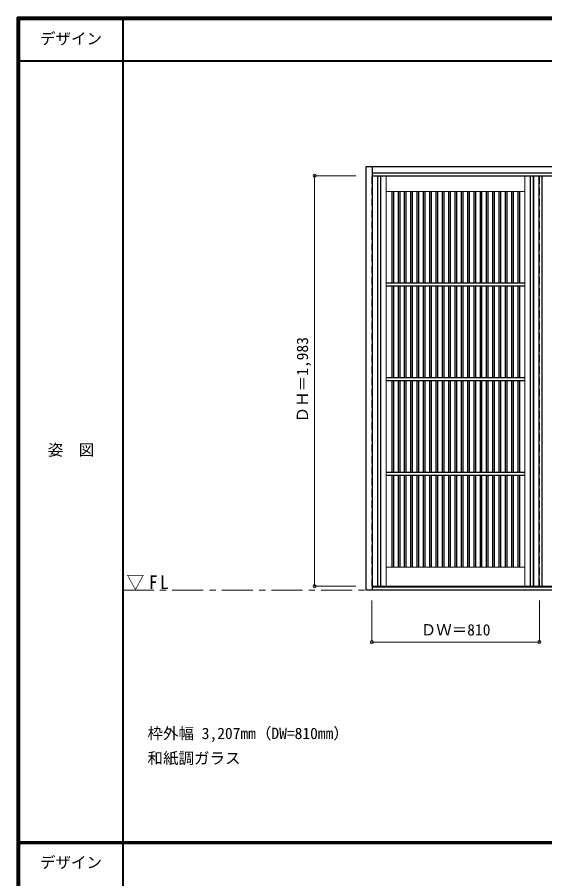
# Model space of a CAD drawing. Units: millimetres, scale not verified. Extents: x -6000 to 5700, y -4307 to 4260.
# Drawn here: x -6000 to -3449, y 12 to 4175 of the extents above; entities that cross this region are included whole.
import ezdxf
from ezdxf.enums import TextEntityAlignment as Align

# ---------------------------------------------------------------- set-up
doc = ezdxf.new("R2010")
doc.units = ezdxf.units.MM
doc.header["$LTSCALE"] = 30
doc.header["$PDMODE"] = 32
doc.header["$PDSIZE"] = 15
doc.linetypes.add('CHAIN1', pattern=[8, 5, -1, 1, -1])
doc.linetypes.add('DASHED1', pattern=[1.8, 1.2, -0.6])
for name, color, linetype, lineweight in [('0-1_通り芯', 7, 'CHAIN1', 18), ('0-2_扉', 3, 'Continuous', 25), ('0-3_仕上げ', 3, 'Continuous', 25), ('0-4_枠', 3, 'Continuous', 25), ('0-B_寸法', 7, 'Continuous', 9), ('F-1_枠', 6, 'Continuous', 40)]:
    doc.layers.add(name, color=color, linetype=linetype, lineweight=lineweight)
doc.layers.add('0-A_文字', color=7, linetype='Continuous')
doc.layers.add('F-A_文字', color=7, linetype='Continuous')
doc.styles.add('ＭＳ ゴシック', font='')
doc.styles.get('ＭＳ ゴシック').set_extended_font_data('MS Gothic')

msp = doc.modelspace()

# ---------------------------------------------------------------- linework, layer by layer
at = {"layer": '0-1_通り芯'}
msp.add_line((-5490, 1406), (5690, 1406), dxfattribs=at)
at = {"layer": '0-2_扉'}
for p, q in [((-4282, 3409), (-1915, 3409)), ((-3505, 3409), (-3505, 1426)), ((-4282, 1426), (-1915, 1426))]:
    msp.add_line(p, q, dxfattribs=at)
at = {"layer": '0-2_扉', "color": 4, "linetype": 'DASHED1', "lineweight": 9}
msp.add_line((-3475, 1426), (-3475, 3409), dxfattribs=at)
msp.add_lwpolyline([(-4282, 1426), (-4285, 1426), (-4285, 3409), (-4282, 3409)], dxfattribs=at)
at = {"layer": '0-3_仕上げ'}
for p, q in [((-4257.5, 3409), (-4257.5, 1426)), ((-4242.5, 3409), (-4242.5, 1426)), ((-3517.5, 1426), (-3517.5, 3409)), ((-3502.5, 1426), (-3502.5, 3409)), ((-3477.5, 3409), (-3477.5, 1426)), ((-3462.5, 3409), (-3462.5, 1426)), ((-4189, 3333), (-4189, 2890.5)), ((-4181, 3333), (-4181, 2890.5)), ((-4158.5, 3333), (-4158.5, 2890.5)), ((-4150.5, 3333), (-4150.5, 2890.5)), ((-4128, 3333), (-4128, 2890.5)), ((-4120, 3333), (-4120, 2890.5)), ((-4097.5, 3333), (-4097.5, 2890.5)), ((-4089.5, 3333), (-4089.5, 2890.5)), ((-4067, 3333), (-4067, 2890.5)), ((-4059, 3333), (-4059, 2890.5)), ((-4036.5, 3333), (-4036.5, 2890.5)), ((-4028.5, 3333), (-4028.5, 2890.5)), ((-4006, 3333), (-4006, 2890.5)), ((-3998, 3333), (-3998, 2890.5)), ((-3975.5, 3333), (-3975.5, 2890.5)), ((-3967.5, 3333), (-3967.5, 2890.5)), ((-3945, 3333), (-3945, 2890.5)), ((-3937, 3333), (-3937, 2890.5)), ((-3914.5, 3333), (-3914.5, 2890.5)), ((-3906.5, 3333), (-3906.5, 2890.5)), ((-3884, 3333), (-3884, 2890.5)), ((-3876, 3333), (-3876, 2890.5)), ((-3853.5, 3333), (-3853.5, 2890.5)), ((-3845.5, 3333), (-3845.5, 2890.5)), ((-3823, 3333), (-3823, 2890.5)), ((-3815, 3333), (-3815, 2890.5)), ((-3792.5, 3333), (-3792.5, 2890.5)), ((-3784.5, 3333), (-3784.5, 2890.5)), ((-3762, 3333), (-3762, 2890.5)), ((-3754, 3333), (-3754, 2890.5)), ((-3731.5, 3333), (-3731.5, 2890.5)), ((-3723.5, 3333), (-3723.5, 2890.5)), ((-3701, 3333), (-3701, 2890.5)), ((-3693, 3333), (-3693, 2890.5)), ((-3670.5, 3333), (-3670.5, 2890.5)), ((-3662.5, 3333), (-3662.5, 2890.5)), ((-3640, 3333), (-3640, 2890.5)), ((-3632, 3333), (-3632, 2890.5)), ((-3609.5, 3333), (-3609.5, 2890.5)), ((-3601.5, 3333), (-3601.5, 2890.5)), ((-3579, 3333), (-3579, 2890.5)), ((-3571, 3333), (-3571, 2890.5)), ((-3545, 2890.5), (-4215, 2890.5)), ((-3545, 2875.5), (-4215, 2875.5)), ((-4189, 2875.5), (-4189, 2433)), ((-4181, 2875.5), (-4181, 2433)), ((-4158.5, 2875.5), (-4158.5, 2433)), ((-4150.5, 2875.5), (-4150.5, 2433)), ((-4128, 2875.5), (-4128, 2433)), ((-4120, 2875.5), (-4120, 2433)), ((-4097.5, 2875.5), (-4097.5, 2433)), ((-4089.5, 2875.5), (-4089.5, 2433)), ((-4067, 2875.5), (-4067, 2433)), ((-4059, 2875.5), (-4059, 2433)), ((-4036.5, 2875.5), (-4036.5, 2433)), ((-4028.5, 2875.5), (-4028.5, 2433)), ((-4006, 2875.5), (-4006, 2433)), ((-3998, 2875.5), (-3998, 2433)), ((-3975.5, 2875.5), (-3975.5, 2433)), ((-3967.5, 2875.5), (-3967.5, 2433)), ((-3945, 2875.5), (-3945, 2433)), ((-3937, 2875.5), (-3937, 2433)), ((-3914.5, 2875.5), (-3914.5, 2433)), ((-3906.5, 2875.5), (-3906.5, 2433)), ((-3884, 2875.5), (-3884, 2433)), ((-3876, 2875.5), (-3876, 2433)), ((-3853.5, 2875.5), (-3853.5, 2433)), ((-3845.5, 2875.5), (-3845.5, 2433)), ((-3823, 2875.5), (-3823, 2433)), ((-3815, 2875.5), (-3815, 2433)), ((-3792.5, 2875.5), (-3792.5, 2433)), ((-3784.5, 2875.5), (-3784.5, 2433)), ((-3762, 2875.5), (-3762, 2433)), ((-3754, 2875.5), (-3754, 2433)), ((-3731.5, 2875.5), (-3731.5, 2433)), ((-3723.5, 2875.5), (-3723.5, 2433)), ((-3701, 2875.5), (-3701, 2433)), ((-3693, 2875.5), (-3693, 2433)), ((-3670.5, 2875.5), (-3670.5, 2433)), ((-3662.5, 2875.5), (-3662.5, 2433)), ((-3640, 2875.5), (-3640, 2433)), ((-3632, 2875.5), (-3632, 2433)), ((-3609.5, 2875.5), (-3609.5, 2433)), ((-3601.5, 2875.5), (-3601.5, 2433)), ((-3579, 2875.5), (-3579, 2433)), ((-3571, 2875.5), (-3571, 2433)), ((-3545, 2433), (-4215, 2433)), ((-3545, 2418), (-4215, 2418)), ((-4189, 2418), (-4189, 1975.5)), ((-4181, 2418), (-4181, 1975.5)), ((-4158.5, 2418), (-4158.5, 1975.5)), ((-4150.5, 2418), (-4150.5, 1975.5)), ((-4128, 2418), (-4128, 1975.5)), ((-4120, 2418), (-4120, 1975.5)), ((-4097.5, 2418), (-4097.5, 1975.5)), ((-4089.5, 2418), (-4089.5, 1975.5)), ((-4067, 2418), (-4067, 1975.5)), ((-4059, 2418), (-4059, 1975.5)), ((-4036.5, 2418), (-4036.5, 1975.5)), ((-4028.5, 2418), (-4028.5, 1975.5)), ((-4006, 2418), (-4006, 1975.5)), ((-3998, 2418), (-3998, 1975.5)), ((-3975.5, 2418), (-3975.5, 1975.5)), ((-3967.5, 2418), (-3967.5, 1975.5)), ((-3945, 2418), (-3945, 1975.5)), ((-3937, 2418), (-3937, 1975.5)), ((-3914.5, 2418), (-3914.5, 1975.5)), ((-3906.5, 2418), (-3906.5, 1975.5)), ((-3884, 2418), (-3884, 1975.5)), ((-3876, 2418), (-3876, 1975.5)), ((-3853.5, 2418), (-3853.5, 1975.5)), ((-3845.5, 2418), (-3845.5, 1975.5)), ((-3823, 2418), (-3823, 1975.5)), ((-3815, 2418), (-3815, 1975.5)), ((-3792.5, 2418), (-3792.5, 1975.5)), ((-3784.5, 2418), (-3784.5, 1975.5)), ((-3762, 2418), (-3762, 1975.5)), ((-3754, 2418), (-3754, 1975.5)), ((-3731.5, 2418), (-3731.5, 1975.5)), ((-3723.5, 2418), (-3723.5, 1975.5)), ((-3701, 2418), (-3701, 1975.5)), ((-3693, 2418), (-3693, 1975.5)), ((-3670.5, 2418), (-3670.5, 1975.5)), ((-3662.5, 2418), (-3662.5, 1975.5)), ((-3640, 2418), (-3640, 1975.5)), ((-3632, 2418), (-3632, 1975.5)), ((-3609.5, 2418), (-3609.5, 1975.5)), ((-3601.5, 2418), (-3601.5, 1975.5)), ((-3579, 2418), (-3579, 1975.5)), ((-3571, 2418), (-3571, 1975.5)), ((-3545, 1975.5), (-4215, 1975.5)), ((-3545, 1960.5), (-4215, 1960.5)), ((-4189, 1960.5), (-4189, 1518)), ((-4181, 1960.5), (-4181, 1518)), ((-4158.5, 1960.5), (-4158.5, 1518)), ((-4150.5, 1960.5), (-4150.5, 1518)), ((-4128, 1960.5), (-4128, 1518)), ((-4120, 1960.5), (-4120, 1518)), ((-4097.5, 1960.5), (-4097.5, 1518)), ((-4089.5, 1960.5), (-4089.5, 1518)), ((-4067, 1960.5), (-4067, 1518)), ((-4059, 1960.5), (-4059, 1518)), ((-4036.5, 1960.5), (-4036.5, 1518)), ((-4028.5, 1960.5), (-4028.5, 1518)), ((-4006, 1960.5), (-4006, 1518)), ((-3998, 1960.5), (-3998, 1518)), ((-3975.5, 1960.5), (-3975.5, 1518)), ((-3967.5, 1960.5), (-3967.5, 1518)), ((-3945, 1960.5), (-3945, 1518)), ((-3937, 1960.5), (-3937, 1518)), ((-3914.5, 1960.5), (-3914.5, 1518)), ((-3906.5, 1960.5), (-3906.5, 1518)), ((-3884, 1960.5), (-3884, 1518)), ((-3876, 1960.5), (-3876, 1518)), ((-3853.5, 1960.5), (-3853.5, 1518)), ((-3845.5, 1960.5), (-3845.5, 1518)), ((-3823, 1960.5), (-3823, 1518)), ((-3815, 1960.5), (-3815, 1518)), ((-3792.5, 1960.5), (-3792.5, 1518)), ((-3784.5, 1960.5), (-3784.5, 1518)), ((-3762, 1960.5), (-3762, 1518)), ((-3754, 1960.5), (-3754, 1518)), ((-3731.5, 1960.5), (-3731.5, 1518)), ((-3723.5, 1960.5), (-3723.5, 1518)), ((-3701, 1960.5), (-3701, 1518)), ((-3693, 1960.5), (-3693, 1518)), ((-3670.5, 1960.5), (-3670.5, 1518)), ((-3662.5, 1960.5), (-3662.5, 1518)), ((-3640, 1960.5), (-3640, 1518)), ((-3632, 1960.5), (-3632, 1518)), ((-3609.5, 1960.5), (-3609.5, 1518)), ((-3601.5, 1960.5), (-3601.5, 1518)), ((-3579, 1960.5), (-3579, 1518)), ((-3571, 1960.5), (-3571, 1518))]:
    msp.add_line(p, q, dxfattribs=at)
at = {"layer": '0-3_仕上げ', "color": 7, "lineweight": 18}
for p, q in [((-4215, 3409), (-4215, 1426)), ((-3545, 1426), (-3545, 3409)), ((-3545, 3333), (-4215, 3333)), ((-3545, 1518), (-4215, 1518))]:
    msp.add_line(p, q, dxfattribs=at)
at = {"layer": '0-4_枠'}
for p, q in [((-4312, 1406), (-4312, 3453)), ((-4312, 3453), (-1105, 3453)), ((-4282, 1406), (-4282, 3453)), ((-4282, 3423), (-1135, 3423)), ((-1135, 1421), (-4282, 1421)), ((-1105, 1406), (-4312, 1406))]:
    msp.add_line(p, q, dxfattribs=at)
at = {"layer": '0-B_寸法', "color": 4}
for p, q in [((-4562, 3409), (-4362, 3409)), ((-4562, 3409), (-4562, 1426)), ((-4562, 1426), (-4362, 1426)), ((-4285, 1156), (-4285, 1356))]:
    msp.add_line(p, q, dxfattribs=at)
msp.add_lwpolyline([(-4285, 1156), (-3475, 1156), (-3475, 1356)], dxfattribs=at)
at = {"layer": '0-B_寸法'}
for p in [(-4562, 3409), (-4562, 1426), (-4285, 1156), (-3475, 1156)]:
    msp.add_point(p, dxfattribs=at)
at = {"layer": 'F-1_枠'}
for p, q in [((-6000, 4175), (5700, 4175)), ((-6000, 4175), (-6000, -4205)), ((-6000, 4170), (5700, 4170)), ((-6000, 4165), (5700, 4165)), ((-5995, 4175), (-5995, -4205)), ((-5990, 4175), (-5990, -4205)), ((-5490, 4175), (-5490, -3790)), ((-6000, 3965), (5700, 3965)), ((-6000, 190.5), (5700, 190.5)), ((-6000, 187.5), (5700, 187.5)), ((-6000, 184.5), (5700, 184.5))]:
    msp.add_line(p, q, dxfattribs=at)

# ---------------------------------------------------------------- texts
at = {"layer": '0-1_通り芯', "insert": (-5471.25, 1406), "char_height": 65.98, "attachment_point": 7, "style": 'ＭＳ ゴシック'}
msp.add_mtext('\\T1.26;\\W0.95;▽FL', dxfattribs=at)
at = {"layer": '0-A_文字', "style": 'ＭＳ ゴシック'}
for s, p in [('枠外幅 3,207mm（DW=810mm）', (-5370, 670.5)), ('和紙調ガラス', (-5370, 550.5))]:
    msp.add_text(s, height=54.99, dxfattribs=at).set_placement(p, align=Align.BOTTOM_LEFT)
at = {"layer": '0-B_寸法', "style": 'ＭＳ ゴシック'}
msp.add_text('ＤＨ＝1,983', height=54.99, rotation=90, dxfattribs=at).set_placement((-4577, 2217.25), align=Align.BOTTOM_LEFT)
msp.add_text('ＤＷ＝810', height=54.99, dxfattribs=at).set_placement((-4048.75, 1171), align=Align.BOTTOM_LEFT)
at = {"layer": 'F-A_文字', "style": 'ＭＳ ゴシック'}
for s, p in [('デザイン', (-5890, 4027.5)), ('姿\u3000図', (-5852.5, 2040.25)), ('デザイン', (-5890, 47))]:
    msp.add_text(s, height=54.99, dxfattribs=at).set_placement(p, align=Align.BOTTOM_LEFT)

doc.saveas('drawing.dxf')
